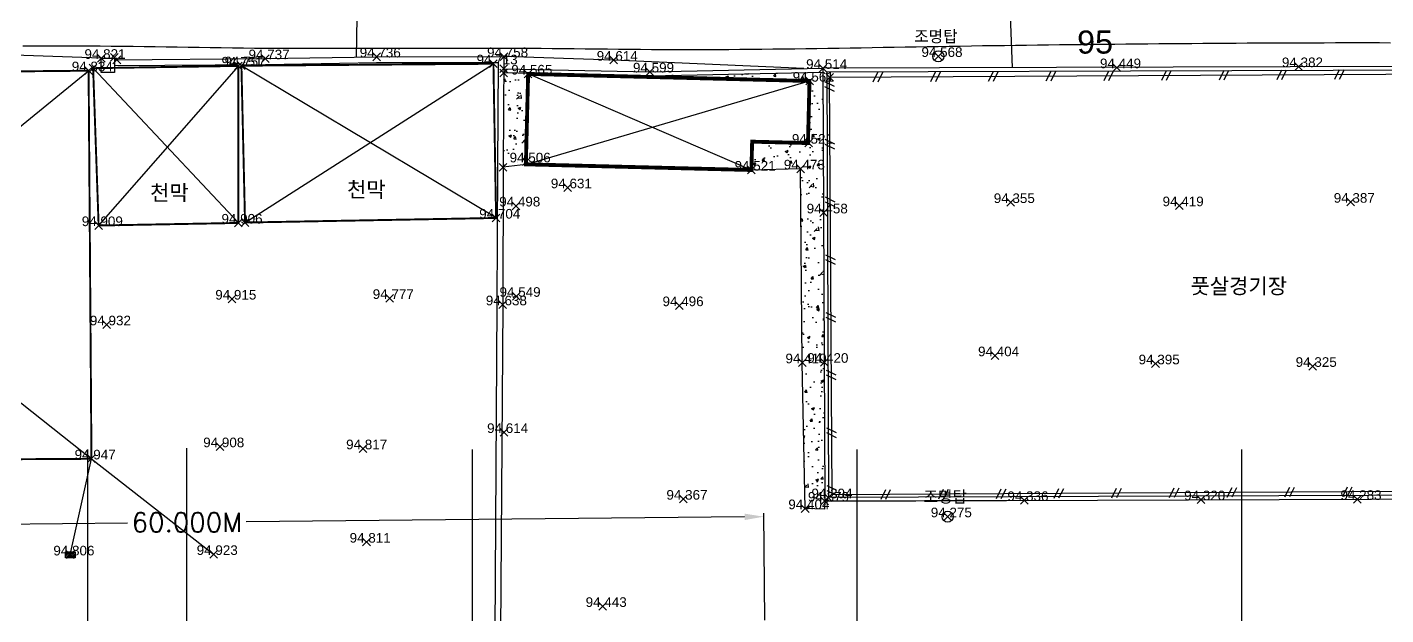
# Model space of a CAD drawing. Header units: millimetres. Extents: x 215151 to 215617, y 463010 to 463219.
# Drawn here: x 215213.4 to 215284.1, y 463117.1 to 463147.7 of the extents above; entities that cross this region are included whole.
import ezdxf
from ezdxf.enums import TextEntityAlignment as Align

# ---------------------------------------------------------------- set-up
doc = ezdxf.new("R2010")
doc.units = ezdxf.units.MM
doc.header["$MEASUREMENT"] = 0
doc.header["$PDMODE"] = 3
doc.header["$PDSIZE"] = 0.2
for name, color, linetype in [('-C-지반고', 1, 'Continuous'), ('-C-측점', 6, 'Continuous'), ('5M(86)', 86, 'Continuous'), ("CON'C(31)", 31, 'Continuous'), ('PTANNOTELE', 7, 'Continuous'), ('PTLAYER', 1, 'Continuous'), ('TEXT', 7, 'Continuous'), ('경사면(8)', 8, 'Continuous'), ('빗물받이(5)', 5, 'Continuous'), ('조립식건물(40)', 40, 'Continuous'), ('천막(64)', 64, 'Continuous'), ('콘크리트수로(5)', 5, 'Continuous'), ('휀스(70)', 70, 'Continuous')]:
    doc.layers.add(name, color=color, linetype=linetype)
doc.styles.add('Arial_4', font='arial.ttf')
doc.styles.get("Standard").update_dxf_attribs({"font": 'simplex.shx'})
doc.dimstyles.get("Standard").update_dxf_attribs({"dimtxt": 0.18, "dimasz": 0.18, "dimexe": 0.18, "dimexo": 0.0625, "dimgap": 0.09, "dimtad": 1, "dimzin": 0, "dimdsep": 46, "dimtxsty": 'Standard', "dimcen": 0.09, "dimadec": 0, "dimazin": 0, "dimtfac": 1, "dimtdec": 4, "dimtofl": 0, "dimtmove": 0, "dimatfit": 3, "dimfxl": 1, "dimtolj": 1, "dimtzin": 0, "dimarcsym": 0})

# ---------------------------------------------------------------- blocks, each defined once
blk = doc.blocks.new('P')
at = {"layer": '휀스(70)', "linetype": 'Continuous'}
for points in [[(-0.25, -0.25), (0, 0.25)], [(0, -0.25), (0.25, 0.25)]]:
    blk.add_lwpolyline(points, dxfattribs=at)
blk = doc.blocks.new('W1')
at = {"layer": '빗물받이(5)'}
h = blk.add_hatch(dxfattribs=at)
h.set_pattern_fill('ANSI31', color=256, scale=0.02, style=0)
h.set_pattern_definition([(45, (-178.083926, -134.613974), (-0.04490128, 0.04490128), [])])
h.paths.add_polyline_path([(0.26, 0.149), (-0.24, 0.149), (-0.24, -0.151), (0.26, -0.151)])
blk.add_lwpolyline([(-0.24, 0.149), (0.26, 0.149), (0.26, -0.151), (-0.24, -0.151), (-0.24, 0.149)], dxfattribs=at)
blk = doc.blocks.new('*D20')
at = {"layer": 'DEFPOINTS', "color": 0, "transparency": 16777216}
for p in [(215251.742, 463122.225), (215251.796, 463116.78), (215191.799, 463116.188)]:
    blk.add_point(p, dxfattribs=at)
at = {"layer": 'TEXT', "color": 1, "lineweight": -2, "transparency": 16777216}
for p, q in [((215251.795, 463116.843), (215251.74, 463122.405)), ((215191.798, 463116.251), (215191.743, 463121.813)), ((215192.745, 463121.642), (215218.654, 463121.898)), ((215250.742, 463122.215), (215224.834, 463121.959))]:
    blk.add_line(p, q, dxfattribs=at)
at = {"layer": 'TEXT', "color": 1, "transparency": 16777216}
for points in [[(215250.741, 463122.382), (215250.744, 463122.048), (215251.742, 463122.225)], [(215192.743, 463121.809), (215192.747, 463121.476), (215191.745, 463121.633)]]:
    blk.add_solid(points, dxfattribs=at)
at = {"layer": 'TEXT', "color": 1, "transparency": 16777216, "insert": (215221.744, 463121.929), "char_height": 1, "attachment_point": 5}
blk.add_mtext('\\A1;60.000M', dxfattribs=at)

msp = doc.modelspace()

# ---------------------------------------------------------------- hatches: boundary and pattern name
at = {"layer": "CON'C(31)"}
h = msp.add_hatch(dxfattribs=at)
h.set_pattern_fill('AR-CONC', color=256, scale=0.2)
h.set_pattern_definition([(50, (0, 0), (1.4345203652, -0.12550427), [0.15, -1.65]), (355, (0, 0), (-0.2775026672, 1.5043842674), [0.12, -1.32]), (100.45144446, (0.1195, -0.0105), (1.1570176935, 1.378879982), [0.127480384, -1.402284224]), (46.1842, (0, 0.4), (2.1344826613, -0.3310385616), [0.225, -2.475]), (96.6356355, (0.1779, 0.3724), (1.869323891, 1.9482372015), [0.191220684, -2.10342752]), (351.184164, (0, 0.4), (1.86932389, 1.948237201), [0.18, -1.980000002]), (21, (0.2, 0.3), (1.1938141042, -0.8052377813), [0.15, -1.65]), (326, (0.2, 0.3), (0.486630664, 1.45030009), [0.12, -1.32]), (71.45144474, (0.2995, 0.2329), (1.6804447535, 0.6450623056), [0.12748038, -1.402284224]), (37.5, (0, 0), (0.02431971063, 0.66578770766), [0, -1.304, 0, -1.34, 0, -1.325]), (7.5, (0, 0), (0.5261390749, 0.7888234238), [0, -0.764, 0, -1.274, 0, -0.505]), (327.5, (-0.446, 0), (1.06764487234, -0.04510974347), [0, -0.5, 0, -1.56, 0, -2.07]), (317.5, (-0.646, 0), (1.1663723387, 0.2002099647), [0, -0.65, 0, -1.036, 0, -1.47])])
h.paths.add_polyline_path([(215254.81989, 463145.33241), (215245.81655, 463145.14682), (215238.22374, 463145.30652), (215238.19003, 463140.39067), (215239.37149, 463140.53876), (215239.48958, 463145.23831), (215254.11897, 463144.87068), (215254.03789, 463141.64424), (215251.13543, 463141.71718), (215251.09842, 463140.24407), (215253.65869, 463140.30513), (215253.74503, 463130.22976), (215253.89314, 463122.64553), (215254.90589, 463122.60668), (215254.91302, 463123.03769)])

# ---------------------------------------------------------------- linework, layer by layer
at = {"layer": '-C-지반고'}
for p, q in [((215215.6817, 463120.24224, 94.80638), (215216.7861, 463125.23244, 94.94716)), ((215216.7861, 463125.23244, 94.94716), (215223.13324, 463120.2675, 94.9232)), ((215265.28377, 463123.07243, 94.33553), (215254.91302, 463123.03769, 94.37852)), ((215274.47268, 463123.10854, 94.32048), (215282.60109, 463123.12753, 94.28318))]:
    msp.add_line(p, q, dxfattribs=at)
at = {"layer": '-C-측점'}
for points in [[(215216.5786, 463125.72332), (215216.5786, 463065.72332)], [(215221.71858, 463125.78832), (215221.71858, 463065.78832)], [(215236.5786, 463125.72332), (215236.5786, 463065.72332)], [(215256.5786, 463125.72332), (215256.5786, 463065.72332)], [(215276.5786, 463125.72332), (215276.5786, 463065.72332)]]:
    msp.add_lwpolyline(points, dxfattribs=at)
at = {"layer": '5M(86)'}
msp.add_lwpolyline([(215213.21616, 463146.69293), (215213.78962, 463146.69774), (215213.78962, 463146.69774), (215214.3631, 463146.70066), (215214.3631, 463146.70066), (215214.93658, 463146.70183), (215214.93658, 463146.70183), (215215.51006, 463146.70141), (215215.51006, 463146.70141), (215216.08354, 463146.69952), (215216.08354, 463146.69952), (215216.65702, 463146.69632), (215216.65702, 463146.69632), (215217.23049, 463146.69194), (215217.23049, 463146.69194), (215217.80394, 463146.68652), (215217.80394, 463146.68652), (215218.37739, 463146.68021), (215218.37739, 463146.68021), (215218.95083, 463146.67314), (215218.95083, 463146.67314), (215219.52427, 463146.66546), (215219.52427, 463146.66546), (215220.09769, 463146.65731), (215220.09769, 463146.65731), (215220.67111, 463146.64883), (215220.67111, 463146.64883), (215221.24453, 463146.64015), (215221.24453, 463146.64015), (215221.81795, 463146.63141), (215221.81795, 463146.63141), (215222.39137, 463146.62277), (215222.39137, 463146.62277), (215222.96479, 463146.61435), (215222.96479, 463146.61435), (215223.53822, 463146.60629), (215223.53822, 463146.60629), (215224.11165, 463146.59874), (215224.11165, 463146.59874), (215224.6851, 463146.59184), (215224.6851, 463146.59184), (215225.25855, 463146.58572), (215225.25855, 463146.58572), (215225.83201, 463146.58053), (215225.83201, 463146.58053), (215226.40548, 463146.57638), (215226.40548, 463146.57638), (215226.97896, 463146.57323), (215226.97896, 463146.57323), (215227.55243, 463146.571), (215227.55243, 463146.571), (215228.12592, 463146.5696), (215228.12592, 463146.5696), (215228.6994, 463146.56893), (215228.6994, 463146.56893), (215229.27288, 463146.56891), (215229.27288, 463146.56891), (215229.84637, 463146.56944), (215229.84637, 463146.56944), (215230.41985, 463146.57043), (215230.41985, 463146.57043), (215230.99333, 463146.57179), (215230.99333, 463146.57179), (215231.56682, 463146.57343), (215231.56682, 463146.57343), (215232.1403, 463146.57526), (215232.1403, 463146.57526), (215232.71378, 463146.57719), (215232.71378, 463146.57719), (215233.28726, 463146.57913), (215233.28726, 463146.57913), (215233.86074, 463146.58098), (215233.86074, 463146.58098), (215234.43422, 463146.58265), (215234.43422, 463146.58265), (215235.0077, 463146.58406), (215235.0077, 463146.58406), (215235.58119, 463146.5851), (215235.58119, 463146.5851), (215236.15467, 463146.5857), (215236.15467, 463146.5857), (215236.72816, 463146.58576), (215236.72816, 463146.58576), (215237.30164, 463146.58518), (215237.30164, 463146.58518), (215237.87512, 463146.58388), (215237.87512, 463146.58388), (215238.4486, 463146.58177), (215238.4486, 463146.58177), (215239.02208, 463146.57875), (215239.02208, 463146.57875), (215239.59555, 463146.57483), (215239.59555, 463146.57483), (215240.16901, 463146.57015), (215240.16901, 463146.57015), (215240.74247, 463146.56485), (215240.74247, 463146.56485), (215241.31593, 463146.55909), (215241.31593, 463146.55909), (215241.88938, 463146.55302), (215241.88938, 463146.55302), (215242.46283, 463146.54679), (215242.46283, 463146.54679), (215243.03628, 463146.54055), (215243.03628, 463146.54055), (215243.60973, 463146.53445), (215243.60973, 463146.53445), (215244.18319, 463146.52864), (215244.18319, 463146.52864), (215244.75665, 463146.52327), (215244.75665, 463146.52327), (215245.33011, 463146.5185), (215245.33011, 463146.5185), (215245.90358, 463146.51447), (215245.90358, 463146.51447), (215246.47706, 463146.51133), (215246.47706, 463146.51133), (215247.05054, 463146.50924), (215247.05054, 463146.50924), (215247.62402, 463146.50828), (215247.62402, 463146.50828), (215248.1975, 463146.50841), (215248.1975, 463146.50841), (215248.77099, 463146.50958), (215248.77099, 463146.50958), (215249.34447, 463146.51173), (215249.34447, 463146.51173), (215249.91794, 463146.51479), (215249.91794, 463146.51479), (215250.49141, 463146.51871), (215250.49141, 463146.51871), (215251.06488, 463146.52344), (215251.06488, 463146.52344), (215251.63834, 463146.52892), (215251.63834, 463146.52892), (215252.21179, 463146.53508), (215252.21179, 463146.53508), (215252.78523, 463146.54188), (215252.78523, 463146.54188), (215253.35867, 463146.54925), (215253.35867, 463146.54925), (215253.9321, 463146.55714), (215253.9321, 463146.55714), (215254.50552, 463146.56549), (215254.50552, 463146.56549), (215255.07894, 463146.57423), (215255.07894, 463146.57423), (215255.65235, 463146.58333), (215255.65235, 463146.58333), (215256.22576, 463146.5927), (215256.22576, 463146.5927), (215256.79916, 463146.60231), (215256.79916, 463146.60231), (215257.37256, 463146.61209), (215257.37256, 463146.61209), (215257.94596, 463146.62198), (215257.94596, 463146.62198), (215258.51936, 463146.63193), (215258.51936, 463146.63193), (215259.09276, 463146.64188), (215259.09276, 463146.64188), (215259.66615, 463146.65177), (215259.66615, 463146.65177), (215260.23956, 463146.66155), (215260.23956, 463146.66155), (215260.81296, 463146.67115), (215260.81296, 463146.67115), (215261.38637, 463146.68053), (215261.38637, 463146.68053), (215261.95978, 463146.68966), (215261.95978, 463146.68966), (215262.53319, 463146.69856), (215262.53319, 463146.69856), (215263.10661, 463146.70723), (215263.10661, 463146.70723), (215263.68003, 463146.71565), (215263.68003, 463146.71565), (215264.25346, 463146.72384), (215264.25346, 463146.72384), (215264.82689, 463146.7318), (215264.82689, 463146.7318), (215265.40032, 463146.73952), (215265.40032, 463146.73952), (215265.97376, 463146.74701), (215265.97376, 463146.74701), (215266.54719, 463146.75426), (215266.54719, 463146.75426), (215267.12064, 463146.76129), (215267.12064, 463146.76129), (215267.69408, 463146.76808), (215267.69408, 463146.76808), (215268.26753, 463146.77465), (215268.26753, 463146.77465), (215268.84097, 463146.78098), (215268.84097, 463146.78098), (215269.41443, 463146.78709), (215269.41443, 463146.78709), (215269.98788, 463146.79298), (215269.98788, 463146.79298), (215270.56134, 463146.79863), (215270.56134, 463146.79863), (215271.1348, 463146.80406), (215271.1348, 463146.80406), (215271.70826, 463146.80927), (215271.70826, 463146.80927), (215272.28172, 463146.81426), (215272.28172, 463146.81426), (215272.85518, 463146.81902), (215272.85518, 463146.81902), (215273.42865, 463146.82356), (215273.42865, 463146.82356), (215274.00212, 463146.82788), (215274.00212, 463146.82788), (215274.57559, 463146.83198), (215274.57559, 463146.83198), (215275.14906, 463146.83586), (215275.14906, 463146.83586), (215275.72253, 463146.83952), (215275.72253, 463146.83952), (215276.296, 463146.84297), (215276.296, 463146.84297), (215276.86948, 463146.8462), (215276.86948, 463146.8462), (215277.44295, 463146.84921), (215277.44295, 463146.84921), (215278.01643, 463146.85202), (215278.01643, 463146.85202), (215278.58991, 463146.8546), (215278.58991, 463146.8546), (215279.16339, 463146.85698), (215279.16339, 463146.85698), (215279.73687, 463146.85914), (215279.73687, 463146.85914), (215280.31035, 463146.86108), (215280.31035, 463146.86108), (215280.88383, 463146.86275), (215280.88383, 463146.86275), (215281.45731, 463146.86404), (215281.45731, 463146.86404), (215282.0308, 463146.86488), (215282.0308, 463146.86488), (215282.60428, 463146.86518), (215282.60428, 463146.86518), (215283.17777, 463146.86486), (215283.17777, 463146.86486), (215283.75125, 463146.86382), (215283.75125, 463146.86382), (215284.32473, 463146.86198)], dxfattribs=at)
at = {"layer": "CON'C(31)"}
for points in [[(215239.37149, 463140.53876), (215238.19003, 463140.39067)], [(215254.91302, 463123.03769), (215254.90589, 463122.60668), (215253.89314, 463122.64553), (215253.74503, 463130.22976), (215253.65869, 463140.30513), (215251.09842, 463140.24407)]]:
    msp.add_lwpolyline(points, dxfattribs=at)
at = {"layer": 'PTLAYER'}
for p in [(215231.60898, 463146.12682, 94.73589), (215238.22946, 463146.14124, 94.75759), (215260.81488, 463146.1529, 94.56778), (215216.63764, 463145.40603, 94.83358), (215216.87201, 463145.5372, 94.73428), (215217.29797, 463146.05349, 94.82096), (215217.97957, 463146.09699, 94.83515), (215218.10441, 463145.97049, 94.77379), (215224.42259, 463145.65432, 94.75068), (215224.58237, 463145.66574, 94.75664), (215225.8298, 463146.03239, 94.73685), (215237.68563, 463145.767, 94.71302), (215238.21609, 463145.50673, 94.74975), (215243.93013, 463145.95705, 94.61433), (215254.81905, 463145.53243, 94.51377), (215270.09623, 463145.56721, 94.44878), (215279.55594, 463145.62176, 94.38208), (215238.22272, 463145.2879, 94.74224), (215239.48958, 463145.23831, 94.56496), (215245.81659, 463145.34686, 94.59943), (215254.11897, 463144.87068, 94.56066), (215255.16272, 463145.06164, 94.41516), (215254.07834, 463141.64322, 94.52071), (215239.4036, 463140.67085, 94.5064), (215238.19003, 463140.39067, 94.6911), (215251.09842, 463140.24407, 94.5214), (215253.65869, 463140.30513, 94.47341), (215241.5457, 463139.32585, 94.63143), (215238.86167, 463138.38113, 94.49799), (215264.57471, 463138.55872, 94.35457), (215273.35265, 463138.39208, 94.41946), (215282.25122, 463138.57509, 94.38724), (215237.82269, 463137.7505, 94.70418), (215254.84919, 463138.01996, 94.45818), (215217.15814, 463137.35972, 94.90887), (215224.42368, 463137.49144, 94.90585), (215224.77055, 463137.51369, 94.87926), (215224.10022, 463133.5408, 94.91483), (215232.28596, 463133.57503, 94.77693), (215238.87856, 463133.68494, 94.54908), (215238.16653, 463133.24362, 94.63835), (215247.35444, 463133.19887, 94.4959), (215217.57943, 463132.201, 94.93191), (215263.75724, 463130.59526, 94.40446), (215253.74503, 463130.22976, 94.40992), (215254.88173, 463130.25495, 94.41986), (215272.10759, 463130.17543, 94.39543), (215280.27177, 463130.04357, 94.32531), (215238.23244, 463126.60664, 94.6137), (215223.47228, 463125.86439, 94.9076), (215230.90219, 463125.76009, 94.81721), (215216.7861, 463125.23244, 94.94716), (215247.55616, 463123.14008, 94.36654), (215254.91302, 463123.03769, 94.37852), (215255.0967, 463123.21357, 94.39434), (215265.28377, 463123.07243, 94.33553), (215274.47268, 463123.10854, 94.32048), (215282.60109, 463123.12753, 94.28318), (215253.89314, 463122.64553, 94.40385), (215261.30101, 463122.22485, 94.27538), (215231.08579, 463120.90661, 94.81071), (215215.6817, 463120.24224, 94.80638), (215223.13324, 463120.2675, 94.9232), (215243.35658, 463117.56602, 94.4429)]:
    msp.add_point(p, dxfattribs=at)
at = {"layer": 'TEXT'}
for centre in [(215260.81488, 463146.1529), (215261.30101, 463122.22485)]:
    msp.add_circle(centre, 0.29298, dxfattribs=at)
at = {"layer": '경사면(8)'}
for p, q in [((215264.41872, 463151.34593), (215264.66103, 463145.56271)), ((215230.61388, 463149.56977), (215230.54264, 463146.10939))]:
    msp.add_line(p, q, dxfattribs=at)
for points in [[(215217.29797, 463146.05349), (215211.73764, 463146.25618), (215205.79041, 463146.24053), (215199.46987, 463146.16746), (215192.28969, 463146.05368), (215191.61838, 463145.1711), (215188.16116, 463144.84019)], [(215253.82103, 463145.51186), (215243.93013, 463145.95705), (215238.22946, 463146.14124)]]:
    msp.add_lwpolyline(points, dxfattribs=at)
at = {"layer": '조립식건물(40)', "const_width": 0.2}
msp.add_lwpolyline([(215239.37149, 463140.53876), (215239.48958, 463145.23831), (215254.11897, 463144.87068), (215254.03789, 463141.64424), (215251.13543, 463141.71718), (215251.09842, 463140.24407)], close=True, dxfattribs=at)
at = {"layer": '조립식건물(40)'}
for points in [[(215251.09842, 463140.24407), (215239.48958, 463145.23831)], [(215239.37149, 463140.53876), (215254.11897, 463144.87068)]]:
    msp.add_lwpolyline(points, dxfattribs=at)
at = {"layer": '천막(64)', "const_width": 0.1}
for points in [[(215217.15814, 463137.35972), (215224.42368, 463137.49144), (215224.42259, 463145.65432), (215216.87201, 463145.5372), (215217.15814, 463137.35972)], [(215224.77055, 463137.51369), (215224.58237, 463145.66574), (215237.68563, 463145.767), (215237.82269, 463137.7505), (215224.77055, 463137.51369)], [(215216.7861, 463125.23244), (215191.72853, 463125.08941), (215191.61838, 463145.1711), (215216.63764, 463145.40603), (215216.7861, 463125.23244)]]:
    msp.add_lwpolyline(points, dxfattribs=at)
at = {"layer": '천막(64)'}
for points in [[(215224.42259, 463145.65432), (215217.15814, 463137.35972)], [(215237.82269, 463137.7505), (215224.58237, 463145.66574)], [(215224.77055, 463137.51369), (215237.68563, 463145.767)], [(215191.61838, 463145.1711), (215216.7861, 463125.23244)], [(215191.72853, 463125.08941), (215216.63764, 463145.40603)], [(215224.42368, 463137.49144), (215216.87201, 463145.5372)]]:
    msp.add_lwpolyline(points, dxfattribs=at)
at = {"layer": '콘크리트수로(5)'}
for points in [[(215217.29797, 463146.05349), (215217.98578, 463146.05349), (215217.98578, 463145.30695), (215217.29797, 463145.30695)], [(215254.91302, 463123.03769), (215297.44161, 463123.1915), (215297.40276, 463131.26088), (215297.32973, 463145.66322), (215254.81905, 463145.53243)], [(215255.11218, 463123.23841), (215297.24065, 463123.39077), (215297.20276, 463131.25991), (215297.13075, 463145.4626), (215255.01989, 463145.33305)]]:
    msp.add_lwpolyline(points, close=True, dxfattribs=at)
for points in [[(215217.98578, 463145.96954), (215225.8298, 463146.03239), (215231.60898, 463146.12682), (215238.22946, 463146.14124), (215238.19003, 463140.39067), (215238.16653, 463133.24362), (215238.05125, 463116.24535)], [(215217.98578, 463145.66953), (215225.83346, 463145.73241), (215231.61175, 463145.82682), (215237.92739, 463145.84058), (215237.89004, 463140.39219), (215237.86653, 463133.24513), (215237.75126, 463116.24739)], [(215238.21188, 463145.30677), (215245.81655, 463145.14682), (215254.82318, 463145.33247)], [(215238.21609, 463145.50673), (215245.81659, 463145.34686), (215254.81905, 463145.53243)]]:
    msp.add_lwpolyline(points, dxfattribs=at)
at = {"layer": '휀스(70)'}
msp.add_lwpolyline([(215297.06991, 463123.60189), (215255.28842, 463123.35989), (215255.16272, 463145.06164), (215296.94421, 463145.30364)], close=True, dxfattribs=at)

# ---------------------------------------------------------------- block references
at = {"layer": '콘크리트수로(5)'}
msp.add_blockref('W1', (215215.6817, 463120.24224), dxfattribs=at)
at = {"layer": '휀스(70)'}
for p, rotation in [((215257.67837, 463145.07621), 0.3318578882137155), ((215260.67832, 463145.09359), 0.3318578882137155), ((215263.67827, 463145.11096), 0.3318578882137155), ((215266.67822, 463145.12834), 0.3318578882137155), ((215269.67817, 463145.14572), 0.3318578882137155), ((215272.67812, 463145.16309), 0.3318578882137155), ((215275.67807, 463145.18047), 0.3318578882137155), ((215278.67802, 463145.19784), 0.3318578882137155), ((215281.67797, 463145.21522), 0.3318578882137155), ((215255.16553, 463144.57734), 90.33185788822445), ((215255.1829, 463141.57739), 90.33185788822445), ((215255.20028, 463138.57744), 90.33185788822445), ((215255.21765, 463135.57749), 90.33185788822445), ((215255.23503, 463132.57754), 90.33185788822445), ((215255.25241, 463129.57759), 90.33185788822445), ((215255.26978, 463126.57764), 90.33185788822445), ((215255.28716, 463123.57769), 90.33185788822445), ((215270.07036, 463123.44551), 180.3318578882137), ((215273.07031, 463123.46288), 180.3318578882137), ((215276.07026, 463123.48026), 180.3318578882137), ((215279.07021, 463123.49763), 180.3318578882137), ((215282.07016, 463123.51501), 180.3318578882137), ((215258.07057, 463123.376), 180.3318578882137), ((215261.07052, 463123.39338), 180.3318578882137), ((215264.07046, 463123.41075), 180.3318578882137), ((215267.07041, 463123.42813), 180.3318578882137)]:
    msp.add_blockref('P', p, dxfattribs=dict(at, rotation=rotation))

# ---------------------------------------------------------------- texts
at = {"layer": '5M(86)', "style": 'Arial_4'}
msp.add_text('95', height=1.2, rotation=0.0654313, dxfattribs=at).set_placement((215268.96536, 463146.29533), align=Align.CENTER)
at = {"layer": 'PTANNOTELE', "style": 'Arial_4'}
for s, p in [('94.821', (215216.42133, 463146.02252)), ('94.737', (215224.95317, 463146.00143)), ('94.736', (215230.73234, 463146.09586)), ('94.758', (215237.35283, 463146.11028)), ('94.614', (215243.05349, 463145.92609)), ('94.568', (215259.93825, 463146.12194)), ('94.834', (215215.76101, 463145.37507)), ('94.751', (215223.54596, 463145.62336)), ('94.757', (215223.70574, 463145.63478)), ('94.713', (215236.809, 463145.73603)), ('94.565', (215238.61295, 463145.20734)), ('94.599', (215244.93996, 463145.3159)), ('94.514', (215253.94242, 463145.50147)), ('94.449', (215269.21959, 463145.53625)), ('94.382', (215278.67931, 463145.5908)), ('94.561', (215253.24233, 463144.83972)), ('94.521', (215253.20171, 463141.61226)), ('94.506', (215238.52697, 463140.63989)), ('94.521', (215250.22178, 463140.21311)), ('94.473', (215252.78206, 463140.27416)), ('94.631', (215240.66907, 463139.29489)), ('94.498', (215237.98504, 463138.35017)), ('94.355', (215263.69808, 463138.52775)), ('94.419', (215272.47602, 463138.36112)), ('94.387', (215281.37459, 463138.54413)), ('94.909', (215216.28151, 463137.32876)), ('94.906', (215223.54704, 463137.46048)), ('94.704', (215236.94606, 463137.71954)), ('94.458', (215253.97256, 463137.989)), ('94.915', (215223.22359, 463133.50984)), ('94.777', (215231.40933, 463133.54406)), ('94.638', (215237.28989, 463133.21266)), ('94.549', (215238.00193, 463133.65397)), ('94.496', (215246.4778, 463133.16791)), ('94.932', (215216.7028, 463132.17004)), ('94.404', (215262.8806, 463130.5643)), ('94.410', (215252.8684, 463130.1988)), ('94.420', (215254.0051, 463130.22399)), ('94.395', (215271.23096, 463130.14447)), ('94.325', (215279.39514, 463130.0126)), ('94.614', (215237.35581, 463126.57567)), ('94.908', (215222.59564, 463125.83343)), ('94.817', (215230.02555, 463125.72913)), ('94.947', (215215.90946, 463125.20148)), ('94.367', (215246.67952, 463123.10911)), ('94.404', (215253.0165, 463122.61457)), ('94.379', (215254.03639, 463123.00673)), ('94.394', (215254.22007, 463123.18261)), ('94.336', (215264.40714, 463123.04147)), ('94.320', (215273.59605, 463123.07758)), ('94.283', (215281.72446, 463123.09657)), ('94.275', (215260.42438, 463122.19389)), ('94.811', (215230.20916, 463120.87564)), ('94.806', (215214.80507, 463120.21128)), ('94.923', (215222.2566, 463120.23653)), ('94.443', (215242.47994, 463117.53506))]:
    msp.add_text(s, height=0.5, dxfattribs=at).set_placement(p)
at = {"layer": 'TEXT', "linetype": 'Continuous', "style": 'Arial_4'}
for s, height, p in [('조명탑', 0.6, (215260.68847, 463146.89095)), ('천막', 0.8, (215220.83886, 463138.66348)), ('천막', 0.8, (215231.07719, 463138.83124)), ('풋살경기장', 0.8, (215276.43642, 463133.81207)), ('조명탑', 0.6, (215261.17459, 463122.9629))]:
    msp.add_text(s, height=height, dxfattribs=at).set_placement(p, align=Align.CENTER)

# ---------------------------------------------------------------- dimensions: what is measured, and where the dimension line sits
at = {"layer": 'TEXT'}
dim = msp.add_aligned_dim(p1=(215191.79877, 463116.18822), p2=(215251.79584, 463116.78047), distance=5.44462, text='60.000M', dimstyle='Standard', override={"dimtxt": 1, "dimasz": 1, "dimtad": 0, "dimtih": 1, "dimtoh": 1, "dimdec": 4, "dimpost": '', "dimclrd": 1, "dimclre": 1, "dimclrt": 1}, dxfattribs=at)
dim.commit()
dim.dimension.update_dxf_attribs({"geometry": '*D20', "text_midpoint": (215221.74356, 463121.92869)})

doc.saveas('drawing.dxf')
